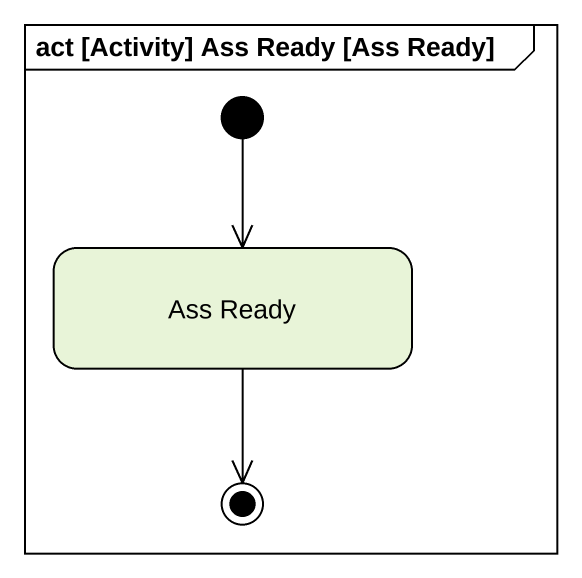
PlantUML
@startuml
mainframe act [Activity] Ass Ready [Ass Ready]
hide empty description
state "Ass Ready" as Ass_Ready
[*] --> Ass_Ready
Ass_Ready --> [*]
@enduml
